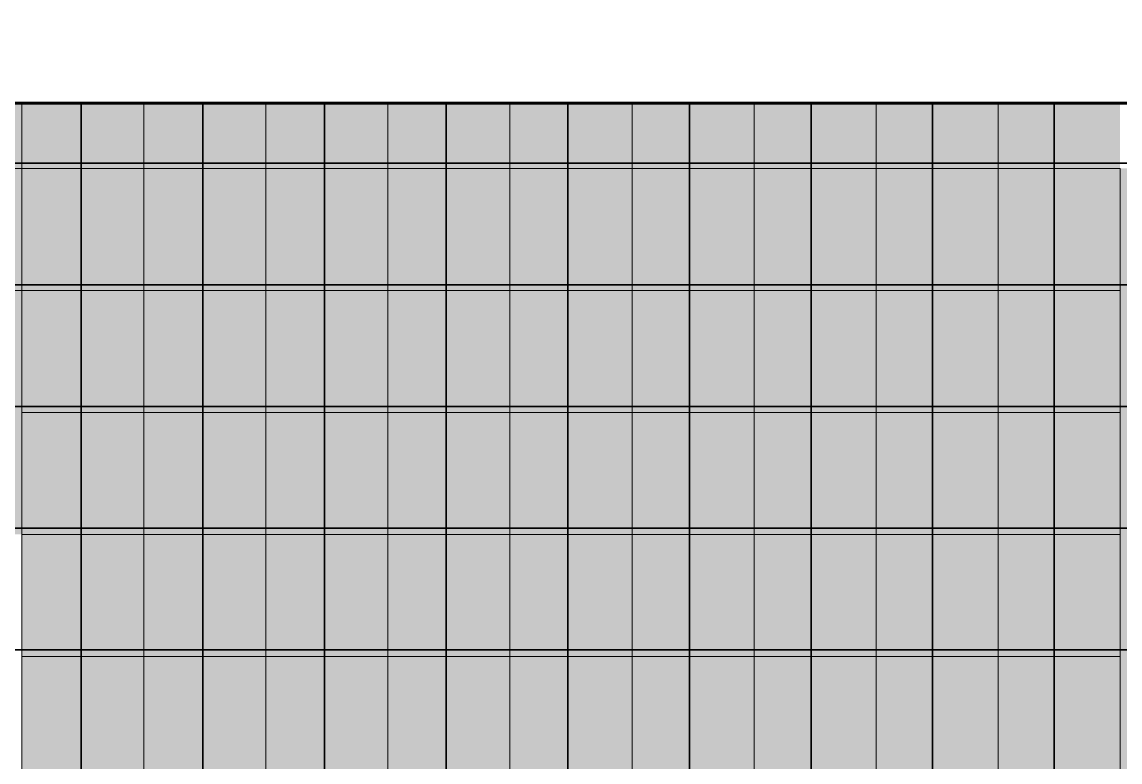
# Model space of a CAD drawing. Header units: millimetres. Extents: x -510890 to 418982, y -118257 to 141350.
# Drawn here: x -78046 to -73546, y -11073 to -8041 of the extents above; entities that cross this region are included whole.
import ezdxf

# ---------------------------------------------------------------- set-up
doc = ezdxf.new("R2010")
doc.units = ezdxf.units.MM
doc.layers.add('АР_Площадь контур', color=220, linetype='Continuous', lineweight=35, plot=False)

msp = doc.modelspace()

# ---------------------------------------------------------------- hatches: boundary and pattern name
at = {"layer": 'АР_Площадь контур', "lineweight": 5, "ltscale": 300, "true_color": 0xb8b9bc, "transparency": 33554687}
h = msp.add_hatch(color=9, dxfattribs=at)
h.dxf.hatch_style = 1
h.paths.add_polyline_path([(-74045.6, -10140.6), (-74545.6, -10140.6)], flags=17)
h.paths.add_polyline_path([(-74045.6, -9640.6), (-74545.6, -9640.6), (-74545.6, -10140.6), (-74045.6, -10140.6)])
h.paths.add_polyline_path([(-74545.6, -9640.6), (-75045.6, -9640.6), (-75045.6, -10140.6), (-74545.6, -10140.6)])
h.paths.add_polyline_path([(-74545.6, -8640.6), (-75045.6, -8640.6), (-75045.6, -9640.6), (-74545.6, -9640.6)])
h.paths.add_polyline_path([(-75045.6, -9140.6), (-75545.6, -9140.6)], flags=17)
h.paths.add_polyline_path([(-75045.6, -8640.6), (-75545.6, -8640.6), (-75545.6, -9140.6), (-75045.6, -9140.6)])
h.paths.add_polyline_path([(-75545.6, -8640.6), (-76045.6, -8640.6), (-76045.6, -9140.6), (-75545.6, -9140.6)])
h.paths.add_polyline_path([(-76045.6, -8140.6), (-76545.6, -8140.6)])
h.paths.add_polyline_path([(-77045.6, -7140.6), (-77545.6, -7140.6)])
h.paths.add_polyline_path([(-78045.6, -6140.6), (-78545.6, -6140.6)], flags=17)
h.paths.add_polyline_path([(-75545.6, -8373.2), (-76045.6, -8373.2), (-76045.6, -8640.6), (-75545.6, -8640.6)])
h = msp.add_hatch(color=9, dxfattribs=at)
h.dxf.hatch_style = 1
h.paths.add_polyline_path([(-79545.6, -7640.6), (-80045.6, -7640.6)], flags=17)
h.paths.add_polyline_path([(-78545.6, -8640.6), (-79045.6, -8640.6)], flags=17)
h.paths.add_polyline_path([(-78045.6, -9140.6), (-78545.6, -9140.6), (-78545.6, -9640.6), (-78045.6, -9640.6)])
h.paths.add_polyline_path([(-77545.6, -9140.6), (-78045.6, -9140.6), (-78045.6, -9640.6), (-77545.6, -9640.6)])
h.paths.add_polyline_path([(-77545.6, -9640.6), (-78045.6, -9640.6)])
h.paths.add_polyline_path([(-77045.6, -9140.6), (-77545.6, -9140.6), (-77545.6, -10140.6), (-77045.6, -10140.6)])
h.paths.add_polyline_path([(-77045.6, -10140.6), (-77545.6, -10140.6), (-77545.6, -10640.6), (-77045.6, -10640.6)])
h.paths.add_polyline_path([(-76545.6, -10140.6), (-77045.6, -10140.6), (-77045.6, -10640.6), (-76545.6, -10640.6)])
h.paths.add_polyline_path([(-76545.6, -10640.6), (-77045.6, -10640.6)], flags=17)
h.paths.add_polyline_path([(-76045.6, -10140.6), (-76545.6, -10140.6), (-76545.6, -11140.6), (-76045.6, -11140.6)])
h.paths.add_polyline_path([(-76045.6, -11140.6), (-76545.6, -11140.6), (-76545.6, -11640.6), (-76045.6, -11640.6)])
h.paths.add_polyline_path([(-75545.6, -11140.6), (-76045.6, -11140.6), (-76045.6, -11640.6), (-75545.6, -11640.6)])
h.paths.add_polyline_path([(-75545.6, -11640.6), (-76045.6, -11640.6)], flags=17)
h.paths.add_polyline_path([(-75045.6, -11140.6), (-75545.6, -11140.6), (-75545.6, -12140.6), (-75045.6, -12140.6)])
h.paths.add_polyline_path([(-75045.6, -12140.6), (-75545.6, -12140.6), (-75545.6, -12640.6), (-75045.6, -12640.6)])
h.paths.add_polyline_path([(-74545.6, -12140.6), (-75045.6, -12140.6), (-75045.6, -12640.6), (-74545.6, -12640.6)])
h.paths.add_polyline_path([(-74545.6, -12640.6), (-74545.6, -13140.6)], flags=17)
h.paths.add_polyline_path([(-74045.6, -12140.6), (-74545.6, -12140.6), (-74545.6, -13140.6), (-74045.6, -13140.6)])
h.paths.add_polyline_path([(-74045.6, -13140.6), (-74545.6, -13140.6), (-74545.6, -13640.6), (-74045.6, -13640.6)])
h.paths.add_polyline_path([(-79045.6, -8373.2), (-79545.6, -8373.2), (-79545.6, -8640.6), (-79045.6, -8640.6)])
h.paths.add_polyline_path([(-78545.6, -8373.2), (-79045.6, -8373.2), (-79045.6, -8640.6), (-78545.6, -8640.6)])
h.paths.add_polyline_path([(-78045.6, -8373.2), (-78545.6, -8373.2), (-78545.6, -9140.6), (-78045.6, -9140.6)])
at = {"layer": 'АР_Площадь контур', "true_color": 0x000000, "transparency": 33554687}
h = msp.add_hatch(dxfattribs=at)
h.set_pattern_fill('ANSI37', color=18, scale=157, angle=45, style=0)
h.set_pattern_definition([(90, (-59858.06, -93858.9), (-498.475, 0), []), (180, (-59858.06, -93858.9), (-6e-14, -498.475), [])])
h.paths.add_polyline_path([(-74096, -19640.6), (-80045.9, -19640.6), (-80045.6, -15390.6), (-80045.9, -8373.2), (-72431.4, -8370.1), (-72419.9, -18770.8), (-74097.1, -18770.6)])
at = {"layer": 'АР_Площадь контур', "lineweight": 5, "ltscale": 300, "true_color": 0x828487, "transparency": 33554687}
h = msp.add_hatch(color=252, dxfattribs=at)
h.dxf.hatch_style = 1
h.paths.add_polyline_path([(-74545.6, -13140.6), (-75045.6, -13140.6), (-75045.6, -13640.6), (-74545.6, -13640.6)])
h.paths.add_polyline_path([(-74545.6, -12640.6), (-75045.6, -12640.6), (-75045.6, -13140.6), (-74545.6, -13140.6)])
h.paths.add_polyline_path([(-75045.6, -12640.6), (-75545.6, -12640.6), (-75545.6, -13140.6), (-75045.6, -13140.6)])
h.paths.add_polyline_path([(-75545.6, -12640.6), (-76045.6, -12640.6), (-76045.6, -13140.6), (-75545.6, -13140.6)])
h.paths.add_polyline_path([(-75545.6, -12140.6), (-76045.6, -12140.6), (-76045.6, -12640.6), (-75545.6, -12640.6)])
h.paths.add_polyline_path([(-75545.6, -11640.6), (-76045.6, -11640.6), (-76045.6, -12140.6), (-75545.6, -12140.6)])
h.paths.add_polyline_path([(-76045.6, -11640.6), (-76545.6, -11640.6), (-76545.6, -12140.6), (-76045.6, -12140.6)])
h.paths.add_polyline_path([(-76545.6, -11640.6), (-77045.6, -11640.6), (-77045.6, -12140.6), (-76545.6, -12140.6)])
h.paths.add_polyline_path([(-76545.6, -11140.6), (-77045.6, -11140.6), (-77045.6, -11640.6), (-76545.6, -11640.6)])
h.paths.add_polyline_path([(-76545.6, -10640.6), (-77045.6, -10640.6), (-77045.6, -11140.6), (-76545.6, -11140.6)])
h.paths.add_polyline_path([(-77045.6, -10640.6), (-77545.6, -10640.6), (-77545.6, -11140.6), (-77045.6, -11140.6)])
h.paths.add_polyline_path([(-77545.6, -10640.6), (-78045.6, -10640.6), (-78045.6, -11140.6), (-77545.6, -11140.6)])
h.paths.add_polyline_path([(-77545.6, -10140.6), (-78045.6, -10140.6), (-78045.6, -10640.6), (-77545.6, -10640.6)])
h.paths.add_polyline_path([(-77545.6, -9640.6), (-78045.6, -9640.6), (-78045.6, -10140.6), (-77545.6, -10140.6)])
h.paths.add_polyline_path([(-78045.6, -9640.6), (-78545.6, -9640.6), (-78545.6, -10140.6), (-78045.6, -10140.6)])
h.paths.add_polyline_path([(-78545.6, -9640.6), (-79045.6, -9640.6), (-79045.6, -10140.6), (-78545.6, -10140.6)])
h.paths.add_polyline_path([(-78545.6, -9140.6), (-79045.6, -9140.6), (-79045.6, -9640.6), (-78545.6, -9640.6)])
h.paths.add_polyline_path([(-78545.6, -8640.6), (-79045.6, -8640.6), (-79045.6, -9140.6), (-78545.6, -9140.6)])
h.paths.add_polyline_path([(-79045.6, -8640.6), (-79545.6, -8640.6), (-79545.6, -9140.6), (-79045.6, -9140.6)])
h.paths.add_polyline_path([(-79545.6, -8640.6), (-80045.6, -8640.6), (-80045.6, -9140.6), (-79545.6, -9140.6)])
h.paths.add_polyline_path([(-79545.6, -8373.2), (-80045.6, -8373.2), (-80045.6, -8640.6), (-79545.6, -8640.6)])
at = {"layer": 'АР_Площадь контур', "lineweight": 5, "ltscale": 300, "transparency": 33554687}
h = msp.add_hatch(color=252, dxfattribs=at)
h.dxf.hatch_style = 1
h.paths.add_polyline_path([(-77545.6, -8373.2), (-78045.6, -8373.2), (-78045.6, -8640.6), (-77545.6, -8640.6)])
at = {"layer": 'АР_Площадь контур', "lineweight": 5, "ltscale": 300, "true_color": 0x828487, "transparency": 33554687}
h = msp.add_hatch(color=252, dxfattribs=at)
h.dxf.hatch_style = 1
h.paths.add_polyline_path([(-77045.7, -8373.2), (-77545.6, -8373.2), (-77545.7, -8640.6), (-77045.7, -8640.6)])
h = msp.add_hatch(color=252, dxfattribs=at)
h.dxf.hatch_style = 1
h.paths.add_polyline_path([(-77045.6, -8373.2), (-77045.7, -8640.6), (-76545.7, -8640.6), (-76545.7, -8373.2)])
h = msp.add_hatch(color=252, dxfattribs=at)
h.dxf.hatch_style = 1
h.paths.add_polyline_path([(-76545.6, -8373.2), (-76545.7, -8640.6), (-76045.7, -8640.6), (-76045.7, -8373.2)])
at = {"layer": 'АР_Площадь контур', "lineweight": 5, "ltscale": 300, "transparency": 33554687}
h = msp.add_hatch(color=252, dxfattribs=at)
h.dxf.hatch_style = 1
h.paths.add_polyline_path([(-75045.6, -8373.2), (-75545.6, -8373.2), (-75545.6, -8640.6), (-75045.6, -8640.6)])
h = msp.add_hatch(color=252, dxfattribs=at)
h.dxf.hatch_style = 1
h.paths.add_polyline_path([(-74545.6, -8373.2), (-75045.6, -8373.2), (-75045.6, -8640.6), (-74545.6, -8640.6)])
h = msp.add_hatch(color=252, dxfattribs=at)
h.dxf.hatch_style = 1
h.paths.add_polyline_path([(-74045.6, -8373.2), (-74545.6, -8373.2), (-74545.6, -8640.6), (-74045.6, -8640.6)])
at = {"layer": 'АР_Площадь контур', "lineweight": 5, "ltscale": 300, "true_color": 0x828487, "transparency": 33554687}
h = msp.add_hatch(color=252, dxfattribs=at)
h.dxf.hatch_style = 1
h.paths.add_polyline_path([(-72545.6, -9640.6), (-73045.6, -9640.6), (-73045.6, -10140.6), (-72545.6, -10140.6)])
h.paths.add_polyline_path([(-72545.6, -9140.6), (-73045.6, -9140.6), (-73045.6, -9640.6), (-72545.6, -9640.6)])
h.paths.add_polyline_path([(-72545.6, -8640.6), (-73045.6, -8640.6), (-73045.6, -9140.6), (-72545.6, -9140.6)])
h.paths.add_polyline_path([(-73045.6, -8640.6), (-73545.6, -8640.6), (-73545.6, -9140.6), (-73045.6, -9140.6)])
h.paths.add_polyline_path([(-73545.6, -8640.6), (-74045.6, -8640.6), (-74045.6, -9140.6), (-73545.6, -9140.6)])
h.paths.add_polyline_path([(-73545.6, -8373.2), (-74045.6, -8373.2), (-74045.6, -8640.6), (-73545.6, -8640.6)])
h.paths.add_polyline_path([(-72419.6, -10140.6), (-72419.6, -9640.6), (-72545.6, -9640.6), (-72545.6, -10140.6)])
at = {"layer": 'АР_Площадь контур', "lineweight": 5, "ltscale": 300, "transparency": 33554687}
h = msp.add_hatch(color=252, dxfattribs=at)
h.dxf.hatch_style = 1
h.paths.add_polyline_path([(-77545.6, -8640.6), (-78045.6, -8640.6), (-78045.6, -9140.6), (-77545.6, -9140.6)])
h = msp.add_hatch(color=252, dxfattribs=at)
h.dxf.hatch_style = 1
h.paths.add_polyline_path([(-77045.6, -8640.6), (-77545.6, -8640.6), (-77545.6, -9140.6), (-77045.6, -9140.6)])
h = msp.add_hatch(color=252, dxfattribs=at)
h.dxf.hatch_style = 1
h.paths.add_polyline_path([(-76545.6, -8640.6), (-77045.6, -8640.6), (-77045.6, -9140.6), (-76545.6, -9140.6)])
at = {"layer": 'АР_Площадь контур', "lineweight": 5, "ltscale": 300, "true_color": 0x828487, "transparency": 33554687}
h = msp.add_hatch(color=252, dxfattribs=at)
h.dxf.hatch_style = 1
h.paths.add_polyline_path([(-76045.7, -8640.6), (-76545.7, -8640.6), (-76545.7, -9140.6), (-76045.7, -9140.6)])
at = {"layer": 'АР_Площадь контур', "lineweight": 5, "ltscale": 300, "transparency": 33554687}
h = msp.add_hatch(color=252, dxfattribs=at)
h.dxf.hatch_style = 1
h.paths.add_polyline_path([(-74045.6, -8640.6), (-74545.6, -8640.6), (-74545.6, -9140.6), (-74045.6, -9140.6)])
h = msp.add_hatch(color=252, dxfattribs=at)
h.dxf.hatch_style = 1
h.paths.add_polyline_path([(-76545.6, -9140.6), (-77045.6, -9140.6), (-77045.6, -9640.6), (-76545.6, -9640.6)])
at = {"layer": 'АР_Площадь контур', "lineweight": 5, "ltscale": 300, "true_color": 0x828487, "transparency": 33554687}
h = msp.add_hatch(color=252, dxfattribs=at)
h.dxf.hatch_style = 1
h.paths.add_polyline_path([(-76045.7, -9140.6), (-76545.7, -9140.6), (-76545.7, -9640.6), (-76045.7, -9640.6)])
h = msp.add_hatch(color=252, dxfattribs=at)
h.dxf.hatch_style = 1
h.paths.add_polyline_path([(-75545.7, -9140.6), (-76045.7, -9140.6), (-76045.7, -9640.6), (-75545.7, -9640.6)])
h = msp.add_hatch(color=252, dxfattribs=at)
h.dxf.hatch_style = 1
h.paths.add_polyline_path([(-75045.7, -9140.6), (-75545.7, -9140.6), (-75545.7, -9640.6), (-75045.7, -9640.6)])
at = {"layer": 'АР_Площадь контур', "lineweight": 5, "ltscale": 300, "transparency": 33554687}
h = msp.add_hatch(color=252, dxfattribs=at)
h.dxf.hatch_style = 1
h.paths.add_polyline_path([(-74045.6, -9140.6), (-74545.6, -9140.6), (-74545.6, -9640.6), (-74045.6, -9640.6)])
h = msp.add_hatch(color=252, dxfattribs=at)
h.dxf.hatch_style = 1
h.paths.add_polyline_path([(-73545.6, -9140.6), (-74045.6, -9140.6), (-74045.6, -9640.6), (-73545.6, -9640.6)])
h.paths.add_polyline_path([(-73545.6, -9640.6), (-74045.6, -9640.6)], flags=17)
h.paths.add_polyline_path([(-73045.6, -9140.6), (-73545.6, -9140.6), (-73545.6, -10140.6), (-73045.6, -10140.6)])
h.paths.add_polyline_path([(-73045.6, -10140.6), (-73545.6, -10140.6), (-73545.6, -10640.6), (-73045.6, -10640.6)])
h.paths.add_polyline_path([(-72545.6, -10140.6), (-73045.6, -10140.6), (-73045.6, -10640.6), (-72545.6, -10640.6)])
h.paths.add_polyline_path([(-72545.6, -10640.6), (-73045.6, -10640.6)], flags=17)
h.paths.add_polyline_path([(-71545.6, -11640.6), (-72045.6, -11640.6)], flags=17)
h.paths.add_polyline_path([(-70545.6, -12640.6), (-71045.6, -12640.6)], flags=17)
h.paths.add_polyline_path([(-72419.6, -11640.6), (-72419.6, -11140.6), (-72545.6, -11140.6), (-72545.6, -11640.6)])
h.paths.add_polyline_path([(-72419.6, -11140.6), (-72419.6, -10140.6), (-72545.6, -10140.6), (-72545.6, -11140.6)])
h = msp.add_hatch(color=252, dxfattribs=at)
h.dxf.hatch_style = 1
h.paths.add_polyline_path([(-76545.6, -9640.6), (-77045.6, -9640.6), (-77045.6, -10140.6), (-76545.6, -10140.6)])
h = msp.add_hatch(color=252, dxfattribs=at)
h.dxf.hatch_style = 1
h.paths.add_polyline_path([(-76045.6, -9640.6), (-76545.6, -9640.6), (-76545.6, -10140.6), (-76045.6, -10140.6)])
h = msp.add_hatch(color=252, dxfattribs=at)
h.dxf.hatch_style = 1
h.paths.add_polyline_path([(-75545.6, -9640.6), (-76045.6, -9640.6), (-76045.6, -10140.6), (-75545.6, -10140.6)])
at = {"layer": 'АР_Площадь контур', "lineweight": 5, "ltscale": 300, "true_color": 0x828487, "transparency": 33554687}
h = msp.add_hatch(color=252, dxfattribs=at)
h.dxf.hatch_style = 1
h.paths.add_polyline_path([(-75045.7, -9640.6), (-75545.7, -9640.6), (-75545.7, -10140.6), (-75045.7, -10140.6)])
at = {"layer": 'АР_Площадь контур', "lineweight": 5, "ltscale": 300, "true_color": 0xb8b9bc, "transparency": 33554687}
h = msp.add_hatch(color=9, dxfattribs=at)
h.dxf.hatch_style = 1
h.paths.add_polyline_path([(-72545.6, -11640.6), (-73045.6, -11640.6), (-73045.6, -12140.6), (-72545.6, -12140.6)])
h.paths.add_polyline_path([(-72545.6, -11140.6), (-73045.6, -11140.6), (-73045.6, -11640.6), (-72545.6, -11640.6)])
h.paths.add_polyline_path([(-72545.6, -10640.6), (-73045.6, -10640.6), (-73045.6, -11140.6), (-72545.6, -11140.6)])
h.paths.add_polyline_path([(-73045.6, -10640.6), (-73545.6, -10640.6), (-73545.6, -11140.6), (-73045.6, -11140.6)])
h.paths.add_polyline_path([(-73545.6, -10640.6), (-74045.6, -10640.6), (-74045.6, -11140.6), (-73545.6, -11140.6)])
h.paths.add_polyline_path([(-73545.6, -10140.6), (-74045.6, -10140.6), (-74045.6, -10640.6), (-73545.6, -10640.6)])
h.paths.add_polyline_path([(-73545.6, -9640.6), (-74045.6, -9640.6), (-74045.6, -10140.6), (-73545.6, -10140.6)])
h.paths.add_polyline_path([(-72419.6, -12140.6), (-72419.6, -11640.6), (-72545.6, -11640.6), (-72545.6, -12140.6)])
at = {"layer": 'АР_Площадь контур', "lineweight": 5, "ltscale": 300, "transparency": 33554687}
h = msp.add_hatch(color=252, dxfattribs=at)
h.dxf.hatch_style = 1
h.paths.add_polyline_path([(-75545.6, -10140.6), (-76045.6, -10140.6), (-76045.6, -10640.6), (-75545.6, -10640.6)])
at = {"layer": 'АР_Площадь контур', "lineweight": 5, "ltscale": 300, "true_color": 0x828487, "transparency": 33554687}
h = msp.add_hatch(color=252, dxfattribs=at)
h.dxf.hatch_style = 1
h.paths.add_polyline_path([(-75045.7, -10140.6), (-75545.7, -10140.6), (-75545.7, -10640.6), (-75045.7, -10640.6)])
h = msp.add_hatch(color=252, dxfattribs=at)
h.dxf.hatch_style = 1
h.paths.add_polyline_path([(-74545.7, -10140.6), (-75045.7, -10140.6), (-75045.7, -10640.6), (-74545.7, -10640.6)])
h = msp.add_hatch(color=252, dxfattribs=at)
h.dxf.hatch_style = 1
h.paths.add_polyline_path([(-74045.7, -10140.6), (-74545.7, -10140.6), (-74545.7, -10640.6), (-74045.7, -10640.6)])
at = {"layer": 'АР_Площадь контур', "lineweight": 5, "ltscale": 300, "transparency": 33554687}
h = msp.add_hatch(color=252, dxfattribs=at)
h.dxf.hatch_style = 1
h.paths.add_polyline_path([(-75545.6, -10640.6), (-76045.6, -10640.6), (-76045.6, -11140.6), (-75545.6, -11140.6)])
h = msp.add_hatch(color=252, dxfattribs=at)
h.dxf.hatch_style = 1
h.paths.add_polyline_path([(-75045.6, -10640.6), (-75545.6, -10640.6), (-75545.6, -11140.6), (-75045.6, -11140.6)])
h = msp.add_hatch(color=252, dxfattribs=at)
h.dxf.hatch_style = 1
h.paths.add_polyline_path([(-74545.6, -10640.6), (-75045.6, -10640.6), (-75045.6, -11140.6), (-74545.6, -11140.6)])
at = {"layer": 'АР_Площадь контур', "lineweight": 5, "ltscale": 300, "true_color": 0x828487, "transparency": 33554687}
h = msp.add_hatch(color=252, dxfattribs=at)
h.dxf.hatch_style = 1
h.paths.add_polyline_path([(-74045.7, -10640.6), (-74545.7, -10640.6), (-74545.7, -11140.6), (-74045.7, -11140.6)])

# ---------------------------------------------------------------- linework, layer by layer
at = {"layer": 'АР_Площадь контур', "lineweight": 60}
msp.add_lwpolyline([(-72418.8, -9040.1), (-72418.8, -8373.2), (-80045.9, -8373.2), (-80045.9, -19640.6), (-74096, -19640.6), (-74097.1, -18770.6), (-72419.9, -18770.8), (-72419.5, -15062.4)], dxfattribs=at)
at = {"layer": 'АР_Площадь контур', "lineweight": 5}
msp.add_lwpolyline([(-72418.8, -9040.1), (-72418.8, -8373.2), (-80045.9, -8373.2), (-80045.9, -19640.6), (-74096, -19640.6), (-74097.1, -18770.6), (-72419.9, -18770.8), (-72419.5, -9040.1)], dxfattribs=at)
at = {"layer": 'АР_Площадь контур', "lineweight": 5, "ltscale": 300}
for points in [[(-78545.6, -8373.2), (-78545.6, -8640.6), (-78045.6, -8640.6)], [(-78045.6, -8640.6), (-78045.6, -8373.2)], [(-78045.6, -8373.2), (-78045.6, -8640.6), (-77545.6, -8640.6)], [(-77545.6, -8640.6), (-77545.6, -8373.2)], [(-77545.6, -8373.2), (-77545.6, -8640.6), (-77045.6, -8640.6)], [(-77045.6, -8640.6), (-77045.6, -8373.2)], [(-77045.6, -8373.2), (-77045.6, -8640.6), (-76545.6, -8640.6)], [(-76545.6, -8640.6), (-76545.6, -8373.2)], [(-76545.6, -8373.2), (-76545.6, -8640.6), (-76045.6, -8640.6)], [(-76045.6, -8640.6), (-76045.6, -8373.2)], [(-76045.6, -8373.2), (-76045.6, -8640.6), (-75545.6, -8640.6)], [(-75545.6, -8640.6), (-75545.6, -8373.2)], [(-75545.6, -8373.2), (-75545.6, -8640.6), (-75045.6, -8640.6)], [(-75045.6, -8640.6), (-75045.6, -8373.2)], [(-75045.6, -8373.2), (-75045.6, -8640.6), (-74545.6, -8640.6)], [(-74545.6, -8640.6), (-74545.6, -8373.2)], [(-74545.6, -8373.2), (-74545.6, -8640.6), (-74045.6, -8640.6)], [(-74045.6, -8640.6), (-74045.6, -8373.2)], [(-74045.6, -8373.2), (-74045.6, -8640.6), (-73545.6, -8640.6)], [(-78045.6, -9140.6), (-78045.6, -8640.6), (-78545.6, -8640.6), (-78545.6, -9140.6), (-78045.6, -9140.6)], [(-77545.6, -9140.6), (-77545.6, -8640.6), (-78045.6, -8640.6), (-78045.6, -9140.6), (-77545.6, -9140.6)], [(-77045.6, -9140.6), (-77045.6, -8640.6), (-77545.6, -8640.6), (-77545.6, -9140.6), (-77045.6, -9140.6)], [(-76545.6, -9140.6), (-76545.6, -8640.6), (-77045.6, -8640.6), (-77045.6, -9140.6), (-76545.6, -9140.6)], [(-76045.6, -9140.6), (-76045.6, -8640.6), (-76545.6, -8640.6), (-76545.6, -9140.6), (-76045.6, -9140.6)], [(-75545.6, -9140.6), (-75545.6, -8640.6), (-76045.6, -8640.6), (-76045.6, -9140.6), (-75545.6, -9140.6)], [(-75045.6, -9140.6), (-75045.6, -8640.6), (-75545.6, -8640.6), (-75545.6, -9140.6), (-75045.6, -9140.6)], [(-74545.6, -9140.6), (-74545.6, -8640.6), (-75045.6, -8640.6), (-75045.6, -9140.6), (-74545.6, -9140.6)], [(-74045.6, -9140.6), (-74045.6, -8640.6), (-74545.6, -8640.6), (-74545.6, -9140.6), (-74045.6, -9140.6)], [(-73545.6, -9140.6), (-73545.6, -8640.6), (-74045.6, -8640.6), (-74045.6, -9140.6), (-73545.6, -9140.6)], [(-77545.6, -9640.6), (-77545.6, -9140.6), (-78045.6, -9140.6), (-78045.6, -9640.6), (-77545.6, -9640.6)], [(-77045.6, -9640.6), (-77045.6, -9140.6), (-77545.6, -9140.6), (-77545.6, -9640.6), (-77045.6, -9640.6)], [(-76545.6, -9640.6), (-76545.6, -9140.6), (-77045.6, -9140.6), (-77045.6, -9640.6), (-76545.6, -9640.6)], [(-76045.6, -9640.6), (-76045.6, -9140.6), (-76545.6, -9140.6), (-76545.6, -9640.6), (-76045.6, -9640.6)], [(-75545.6, -9640.6), (-75545.6, -9140.6), (-76045.6, -9140.6), (-76045.6, -9640.6), (-75545.6, -9640.6)], [(-75045.6, -9640.6), (-75045.6, -9140.6), (-75545.6, -9140.6), (-75545.6, -9640.6), (-75045.6, -9640.6)], [(-74545.6, -9640.6), (-74545.6, -9140.6), (-75045.6, -9140.6), (-75045.6, -9640.6), (-74545.6, -9640.6)], [(-74045.6, -9640.6), (-74045.6, -9140.6), (-74545.6, -9140.6), (-74545.6, -9640.6), (-74045.6, -9640.6)], [(-73545.6, -9640.6), (-73545.6, -9140.6), (-74045.6, -9140.6), (-74045.6, -9640.6), (-73545.6, -9640.6)], [(-77545.6, -10140.6), (-77545.6, -9640.6), (-78045.6, -9640.6), (-78045.6, -10140.6), (-77545.6, -10140.6)], [(-77045.6, -10140.6), (-77045.6, -9640.6), (-77545.6, -9640.6), (-77545.6, -10140.6), (-77045.6, -10140.6)], [(-76545.6, -10140.6), (-76545.6, -9640.6), (-77045.6, -9640.6), (-77045.6, -10140.6), (-76545.6, -10140.6)], [(-76045.6, -10140.6), (-76045.6, -9640.6), (-76545.6, -9640.6), (-76545.6, -10140.6), (-76045.6, -10140.6)], [(-75545.6, -10140.6), (-75545.6, -9640.6), (-76045.6, -9640.6), (-76045.6, -10140.6), (-75545.6, -10140.6)], [(-75045.6, -10140.6), (-75045.6, -9640.6), (-75545.6, -9640.6), (-75545.6, -10140.6), (-75045.6, -10140.6)], [(-74545.6, -10140.6), (-74545.6, -9640.6), (-75045.6, -9640.6), (-75045.6, -10140.6), (-74545.6, -10140.6)], [(-74045.6, -10140.6), (-74045.6, -9640.6), (-74545.6, -9640.6), (-74545.6, -10140.6), (-74045.6, -10140.6)], [(-73545.6, -10140.6), (-73545.6, -9640.6), (-74045.6, -9640.6), (-74045.6, -10140.6), (-73545.6, -10140.6)], [(-77545.6, -10640.6), (-77545.6, -10140.6), (-78045.6, -10140.6), (-78045.6, -10640.6), (-77545.6, -10640.6)], [(-77045.6, -10640.6), (-77045.6, -10140.6), (-77545.6, -10140.6), (-77545.6, -10640.6), (-77045.6, -10640.6)], [(-76545.6, -10640.6), (-76545.6, -10140.6), (-77045.6, -10140.6), (-77045.6, -10640.6), (-76545.6, -10640.6)], [(-76045.6, -10640.6), (-76045.6, -10140.6), (-76545.6, -10140.6), (-76545.6, -10640.6), (-76045.6, -10640.6)], [(-75545.6, -10640.6), (-75545.6, -10140.6), (-76045.6, -10140.6), (-76045.6, -10640.6), (-75545.6, -10640.6)], [(-75045.6, -10640.6), (-75045.6, -10140.6), (-75545.6, -10140.6), (-75545.6, -10640.6), (-75045.6, -10640.6)], [(-74545.6, -10640.6), (-74545.6, -10140.6), (-75045.6, -10140.6), (-75045.6, -10640.6), (-74545.6, -10640.6)], [(-74045.6, -10640.6), (-74045.6, -10140.6), (-74545.6, -10140.6), (-74545.6, -10640.6), (-74045.6, -10640.6)], [(-73545.6, -10640.6), (-73545.6, -10140.6), (-74045.6, -10140.6), (-74045.6, -10640.6), (-73545.6, -10640.6)], [(-77545.6, -11140.6), (-77545.6, -10640.6), (-78045.6, -10640.6), (-78045.6, -11140.6), (-77545.6, -11140.6)], [(-77045.6, -11140.6), (-77045.6, -10640.6), (-77545.6, -10640.6), (-77545.6, -11140.6), (-77045.6, -11140.6)], [(-76545.6, -11140.6), (-76545.6, -10640.6), (-77045.6, -10640.6), (-77045.6, -11140.6), (-76545.6, -11140.6)], [(-76045.6, -11140.6), (-76045.6, -10640.6), (-76545.6, -10640.6), (-76545.6, -11140.6), (-76045.6, -11140.6)], [(-75545.6, -11140.6), (-75545.6, -10640.6), (-76045.6, -10640.6), (-76045.6, -11140.6), (-75545.6, -11140.6)], [(-75045.6, -11140.6), (-75045.6, -10640.6), (-75545.6, -10640.6), (-75545.6, -11140.6), (-75045.6, -11140.6)], [(-74545.6, -11140.6), (-74545.6, -10640.6), (-75045.6, -10640.6), (-75045.6, -11140.6), (-74545.6, -11140.6)], [(-74045.6, -11140.6), (-74045.6, -10640.6), (-74545.6, -10640.6), (-74545.6, -11140.6), (-74045.6, -11140.6)], [(-73545.6, -11140.6), (-73545.6, -10640.6), (-74045.6, -10640.6), (-74045.6, -11140.6), (-73545.6, -11140.6)]]:
    msp.add_lwpolyline(points, dxfattribs=at)

doc.saveas('drawing.dxf')
